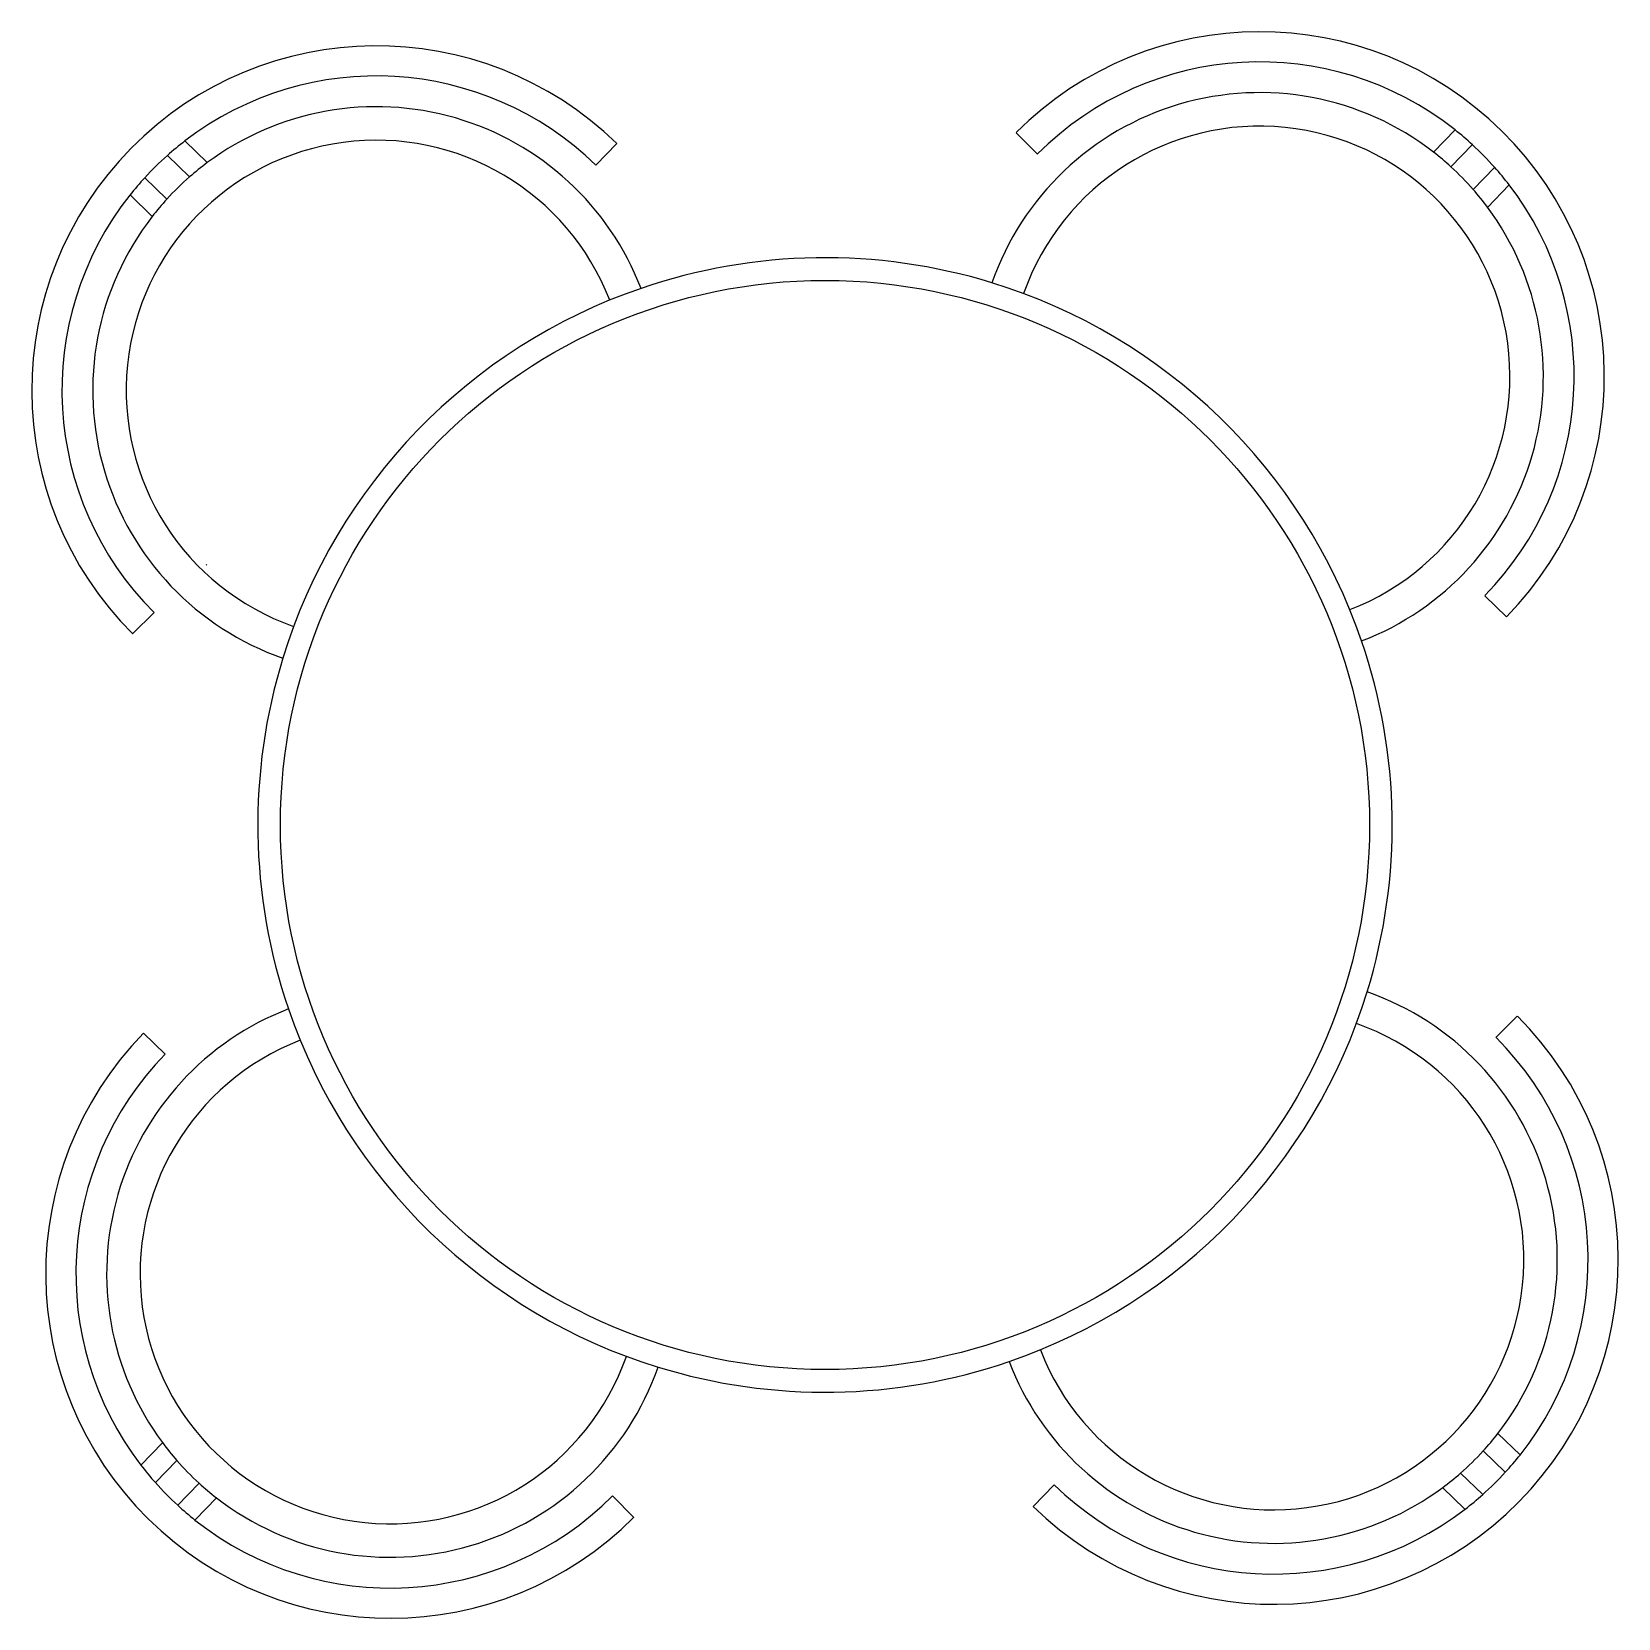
# Model space of a CAD drawing. Extents: x 8.13 to 9.53, y 8.67 to 10.07.
import ezdxf

# ---------------------------------------------------------------- set-up
doc = ezdxf.new("R2010")
doc.units = 0
doc.layers.get('0').update_dxf_attribs({"linetype": 'CONTINUOUS'})

msp = doc.modelspace()

# ---------------------------------------------------------------- linework, layer by layer
at = {"color": 0}
for p, q in [((8.9968, 9.9768), (9.0156, 9.958)), ((9.3648, 9.9596), (9.3837, 9.9792)), ((8.2839, 9.9505), (8.2642, 9.9696)), ((8.6449, 9.9673), (8.6263, 9.9482)), ((9.3801, 9.9467), (9.3991, 9.9664)), ((8.2683, 9.9379), (8.2487, 9.9567)), ((9.3997, 9.9267), (9.4186, 9.9462)), ((8.2483, 9.9183), (8.2286, 9.9373)), ((9.4123, 9.911), (9.4314, 9.9307)), ((8.2354, 9.903), (8.2158, 9.9219)), ((8.2829, 9.5957), (8.2834, 9.5961)), ((9.4291, 9.5501), (9.41, 9.5687)), ((8.2181, 9.535), (8.237, 9.5538)), ((9.4386, 9.1982), (9.4198, 9.1793)), ((8.2277, 9.1831), (8.2468, 9.1645)), ((9.4214, 8.8302), (9.441, 8.8113)), ((8.2444, 8.8221), (8.2254, 8.8024)), ((9.4085, 8.8148), (9.4282, 8.7958)), ((8.2571, 8.8064), (8.2382, 8.7869)), ((8.2767, 8.7865), (8.2577, 8.7668)), ((9.0119, 8.7659), (9.0305, 8.785)), ((9.3728, 8.7826), (9.3925, 8.7636)), ((9.3885, 8.7953), (9.4081, 8.7764)), ((8.292, 8.7735), (8.2731, 8.754)), ((8.66, 8.7563), (8.6411, 8.7752))]:
    msp.add_line(p, q, dxfattribs=at)
msp.add_circle((8.8284, 9.3666), 0.48, dxfattribs=at)
for centre, radius, start, end in [((9.2116, 9.7621), 0.3037, 315.7426, 135), ((8.4329, 9.7497), 0.3037, 45.7426, 225), ((8.4329, 9.7497), 0.2771, 45.7426, 127.4996), ((9.2116, 9.7621), 0.2771, 51.5942, 135), ((8.4329, 9.7497), 0.25, 21.0509, 126.5706), ((9.2116, 9.7621), 0.25, 52.2022, 160.7613), ((9.2116, 9.7621), 0.2205, 291.1088, 160.7034), ((9.2116, 9.7621), 0.2771, 47.4499, 51.5942), ((8.4329, 9.7497), 0.2205, 21.1088, 250.7034), ((8.4329, 9.7497), 0.2771, 127.4996, 131.6623), ((9.2116, 9.7621), 0.25, 47.6067, 52.2022), ((9.2116, 9.7621), 0.2771, 41.6623, 47.4499), ((8.4329, 9.7497), 0.2771, 131.6623, 137.4499), ((8.4329, 9.7497), 0.25, 126.5706, 131.1911), ((9.2116, 9.7621), 0.25, 41.1911, 47.6067), ((9.2116, 9.7621), 0.2771, 37.4996, 41.6623), ((8.4329, 9.7497), 0.2771, 137.4499, 141.5942), ((8.4329, 9.7497), 0.25, 131.1911, 137.6067), ((9.2116, 9.7621), 0.2771, 315.7426, 37.4996), ((8.4329, 9.7497), 0.2771, 141.5942, 225), ((8.4329, 9.7497), 0.25, 137.6067, 142.2022), ((9.2116, 9.7621), 0.25, 36.5706, 41.1911), ((8.4329, 9.7497), 0.25, 142.2022, 250.7613), ((9.2116, 9.7621), 0.25, 291.0509, 36.5706), ((8.8284, 9.3666), 0.5, 72.8866, 108.9257), ((8.8284, 9.3666), 0.5, 108.9257, 162.8866), ((8.8284, 9.3666), 0.5, 18.9257, 72.8866), ((8.8284, 9.3666), 0.5, 342.8866, 18.9257), ((8.8284, 9.3666), 0.5, 162.8866, 198.9257), ((8.8284, 9.3666), 0.5, 288.9257, 342.8866), ((9.2239, 8.9834), 0.25, 322.2022, 70.7613), ((8.4452, 8.9711), 0.25, 111.0509, 216.5706), ((8.8284, 9.3666), 0.5, 198.9257, 252.8866), ((9.2239, 8.9834), 0.3037, 225.7426, 45), ((9.2239, 8.9834), 0.2205, 201.1088, 70.7034), ((8.4452, 8.9711), 0.3037, 135.7426, 315), ((8.4452, 8.9711), 0.2205, 111.1088, 340.7034), ((9.2239, 8.9834), 0.2771, 321.5942, 45), ((8.4452, 8.9711), 0.2771, 135.7426, 217.4996), ((8.4452, 8.9711), 0.25, 232.2022, 340.7613), ((8.8284, 9.3666), 0.5, 252.8866, 288.9257), ((9.2239, 8.9834), 0.25, 201.0509, 306.5706), ((9.2239, 8.9834), 0.25, 317.6067, 322.2022), ((8.4452, 8.9711), 0.25, 216.5706, 221.1911), ((9.2239, 8.9834), 0.25, 311.1911, 317.6067), ((9.2239, 8.9834), 0.2771, 317.4499, 321.5942), ((8.4452, 8.9711), 0.2771, 217.4996, 221.6623), ((8.4452, 8.9711), 0.25, 221.1911, 227.6067), ((8.4452, 8.9711), 0.2771, 221.6623, 227.4499), ((8.4452, 8.9711), 0.25, 227.6067, 232.2022), ((9.2239, 8.9834), 0.2771, 225.7426, 307.4996), ((9.2239, 8.9834), 0.25, 306.5706, 311.1911), ((9.2239, 8.9834), 0.2771, 311.6623, 317.4499), ((8.4452, 8.9711), 0.2771, 231.5942, 315), ((9.2239, 8.9834), 0.2771, 307.4996, 311.6623), ((8.4452, 8.9711), 0.2771, 227.4499, 231.5942)]:
    msp.add_arc(centre, radius, start, end, dxfattribs=at)

doc.saveas('drawing.dxf')
